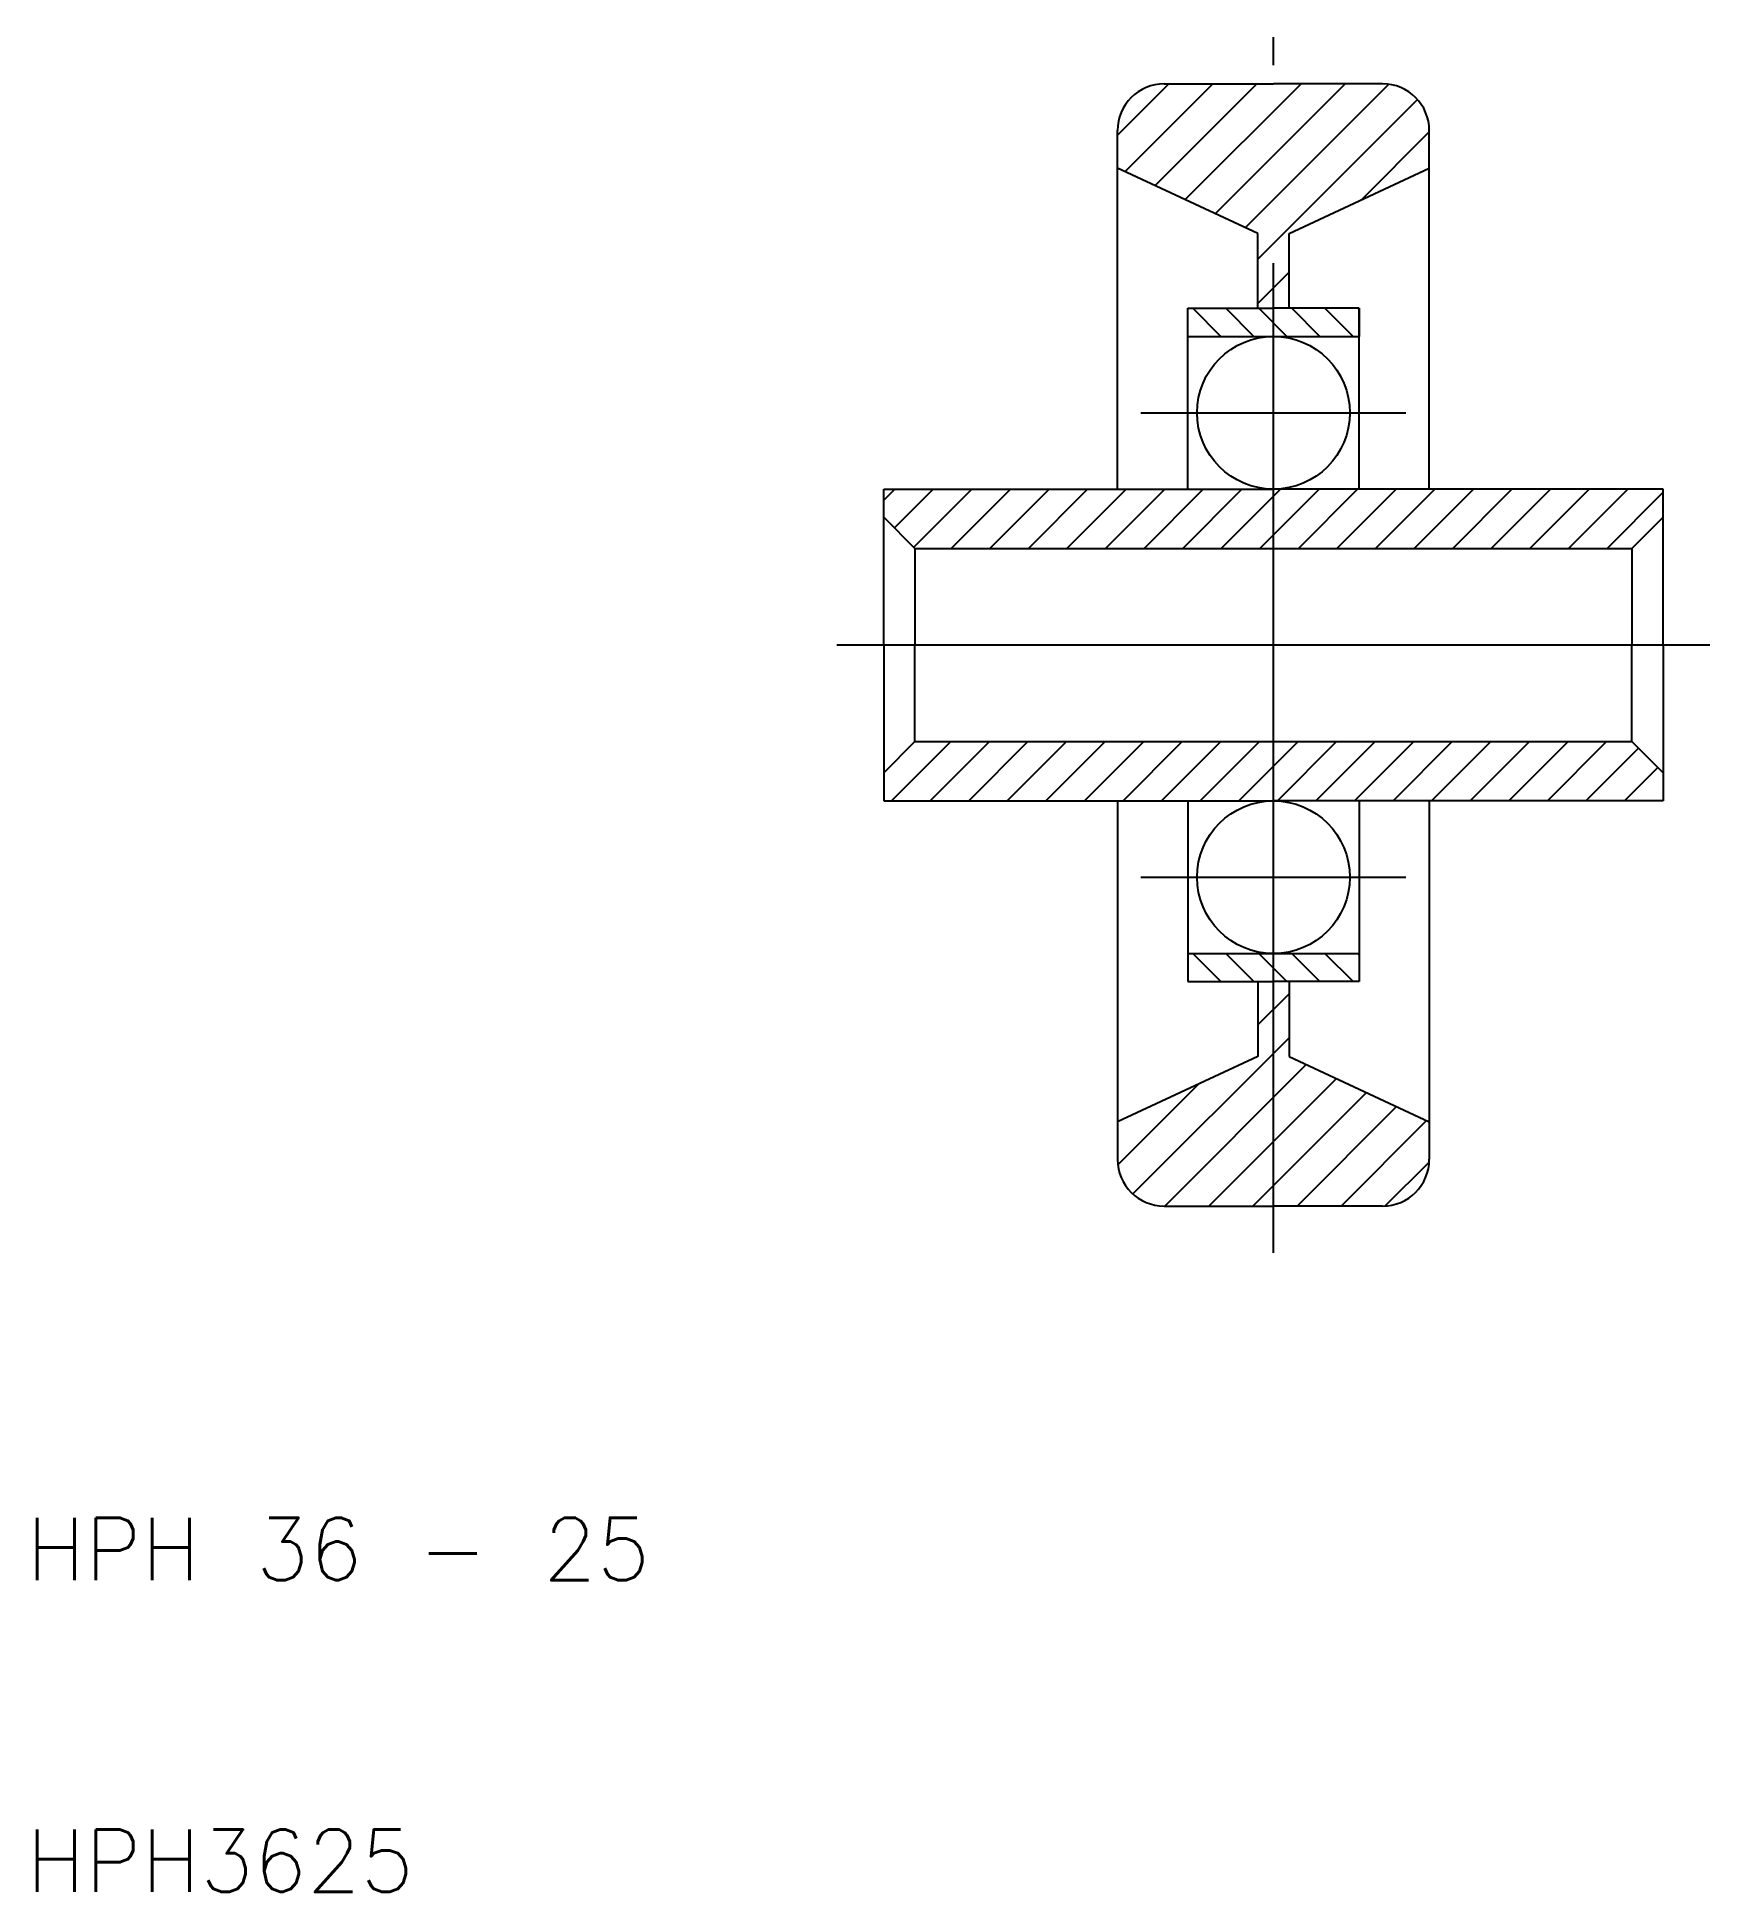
# Model space of a CAD drawing. Extents: x 10.3 to 64, y 10 to 69.5.
import ezdxf

# ---------------------------------------------------------------- set-up
doc = ezdxf.new("R2010")
doc.units = 0
doc.linetypes.add('CENTER', pattern=[50.8, 31.75, -6.35, 6.35, -6.35])
doc.layers.get('0').update_dxf_attribs({"linetype": 'CONTINUOUS'})
doc.layers.add('CENTER', color=1, linetype='CENTER')
doc.styles.get("Standard").update_dxf_attribs({"font": 'txt.shx'})

msp = doc.modelspace()

# ---------------------------------------------------------------- linework, layer by layer
at = {"color": 3, "linetype": 'CONTINUOUS'}
for p, q in [((45, 66.356), (46.644, 68)), ((45.244, 65.186), (48.058, 68)), ((46.209, 64.736), (49.472, 68)), ((47.173, 64.287), (50.886, 68)), ((48.137, 63.837), (52.301, 68)), ((49.102, 63.387), (53.701, 67.986)), ((49.5, 62.371), (54.623, 67.494)), ((52.832, 64.289), (55, 66.457)), ((49.5, 60.957), (50.5, 61.957)), ((47.411, 60.8), (48.311, 59.9)), ((48.471, 60.8), (49.371, 59.9)), ((49.532, 60.8), (50.432, 59.9)), ((50.593, 60.8), (51.493, 59.9)), ((51.653, 60.8), (52.553, 59.9)), ((52.714, 60.8), (52.75, 60.764)), ((37.5, 54.648), (37.852, 55)), ((37.845, 53.755), (39.089, 55)), ((38.463, 53.137), (40.327, 55)), ((39.664, 53.1), (41.564, 55)), ((40.902, 53.1), (42.802, 55)), ((42.139, 53.1), (44.039, 55)), ((43.376, 53.1), (45.276, 55)), ((44.614, 53.1), (46.514, 55)), ((45.851, 53.1), (47.751, 55)), ((47.089, 53.1), (48.989, 55)), ((48.326, 53.1), (50.226, 55)), ((49.564, 53.1), (51.464, 55)), ((50.801, 53.1), (52.701, 55)), ((52.038, 53.1), (53.938, 55)), ((53.276, 53.1), (55.176, 55)), ((54.513, 53.1), (56.413, 55)), ((55.751, 53.1), (57.651, 55)), ((56.988, 53.1), (58.888, 55)), ((58.226, 53.1), (60.126, 55)), ((59.463, 53.1), (61.363, 55)), ((60.701, 53.1), (62.5, 54.899)), ((37.751, 45), (39.651, 46.9)), ((38.989, 45), (40.889, 46.9)), ((40.226, 45), (42.126, 46.9)), ((41.464, 45), (43.364, 46.9)), ((42.701, 45), (44.601, 46.9)), ((43.938, 45), (45.838, 46.9)), ((45.176, 45), (47.076, 46.9)), ((46.413, 45), (48.313, 46.9)), ((47.651, 45), (49.551, 46.9)), ((48.888, 45), (50.788, 46.9)), ((50.126, 45), (52.026, 46.9)), ((51.363, 45), (53.263, 46.9)), ((52.601, 45), (54.501, 46.9)), ((53.838, 45), (55.738, 46.9)), ((55.075, 45), (56.975, 46.9)), ((56.313, 45), (58.213, 46.9)), ((57.55, 45), (59.45, 46.9)), ((58.788, 45), (60.688, 46.9)), ((60.025, 45), (61.713, 46.687)), ((61.263, 45), (62.331, 46.069)), ((47.411, 40.1), (48.311, 39.2)), ((48.471, 40.1), (49.371, 39.2)), ((49.532, 40.1), (50.432, 39.2)), ((50.593, 40.1), (51.493, 39.2)), ((51.653, 40.1), (52.553, 39.2)), ((52.714, 40.1), (52.75, 40.064)), ((49.5, 37.814), (50.5, 38.814)), ((45.491, 32.39), (50.5, 37.399)), ((46.515, 32), (51.055, 36.54)), ((45.01, 33.324), (47.598, 35.911)), ((47.929, 32), (52.019, 36.09)), ((49.343, 32), (52.983, 35.64)), ((50.757, 32), (53.948, 35.191)), ((52.172, 32), (54.912, 34.741)), ((53.588, 32.003), (54.997, 33.412))]:
    msp.add_line(p, q, dxfattribs=at)
at = {"color": 7, "linetype": 'CONTINUOUS'}
for p, q in [((46.5, 68), (50, 68)), ((53.5, 68), (50, 68)), ((45, 55), (45, 66.5)), ((55, 55), (55, 66.5)), ((49.5, 63.202), (45, 65.3)), ((50.5, 63.202), (55, 65.3)), ((49.5, 60.8), (49.5, 63.202)), ((50.5, 60.8), (50.5, 63.202)), ((47.25, 60.8), (50, 60.8)), ((47.25, 55), (47.25, 60.8)), ((52.75, 60.8), (50, 60.8)), ((52.75, 60.8), (52.75, 59.9)), ((52.75, 55), (52.75, 60.8)), ((47.25, 59.9), (52.75, 59.9)), ((37.5, 50), (37.5, 55)), ((37.5, 55), (45, 55)), ((45, 55), (50, 55)), ((55, 55), (50, 55)), ((62.5, 55), (55, 55)), ((62.5, 50), (62.5, 55)), ((37.5, 54.1), (38.5, 53.1)), ((62.5, 54.1), (61.5, 53.1)), ((38.5, 53.1), (38.5, 50)), ((38.5, 53.1), (61.5, 53.1)), ((61.5, 53.1), (61.5, 50)), ((37.5, 50), (37.5, 45)), ((38.5, 46.9), (38.5, 50)), ((61.5, 46.9), (61.5, 50)), ((62.5, 50), (62.5, 45)), ((37.5, 45.9), (38.5, 46.9)), ((38.5, 46.9), (61.5, 46.9)), ((62.5, 45.9), (61.5, 46.9)), ((37.5, 45), (45, 45)), ((45, 45), (50, 45)), ((45, 45), (45, 33.5)), ((47.25, 45), (47.25, 39.2)), ((55, 45), (50, 45)), ((52.75, 45), (52.75, 39.2)), ((55, 45), (55, 33.5)), ((62.5, 45), (55, 45)), ((47.25, 40.1), (52.75, 40.1)), ((47.25, 39.2), (50, 39.2)), ((49.5, 39.2), (49.5, 36.798)), ((52.75, 39.2), (50, 39.2)), ((50.5, 39.2), (50.5, 36.798)), ((49.5, 36.798), (45, 34.7)), ((50.5, 36.798), (55, 34.7)), ((46.5, 32), (50, 32)), ((53.5, 32), (50, 32))]:
    msp.add_line(p, q, dxfattribs=at)
for centre in [(50, 57.45), (50, 42.55)]:
    msp.add_circle(centre, 2.45, dxfattribs=at)
for centre, start, end in [((46.5, 66.5), 90, 180), ((53.5, 66.5), 0, 90), ((46.5, 33.5), 180, 270), ((53.5, 33.5), 270, 0)]:
    msp.add_arc(centre, 1.5, start, end, dxfattribs=at)
at = {"layer": 'CENTER', "color": 1, "linetype": 'CENTER'}
for p, q in [((50, 30.5), (50, 69.5)), ((45.75, 57.45), (54.25, 57.45)), ((36, 50), (64, 50)), ((45.75, 42.55), (54.25, 42.55))]:
    msp.add_line(p, q, dxfattribs=at)

# ---------------------------------------------------------------- texts
at = {"color": 7, "linetype": 'CONTINUOUS'}
for s, p in [('HPH 36 - 25', (10, 20)), ('HPH3625', (10, 10))]:
    msp.add_text(s, height=2, dxfattribs=at).set_placement(p)

doc.saveas('drawing.dxf')
